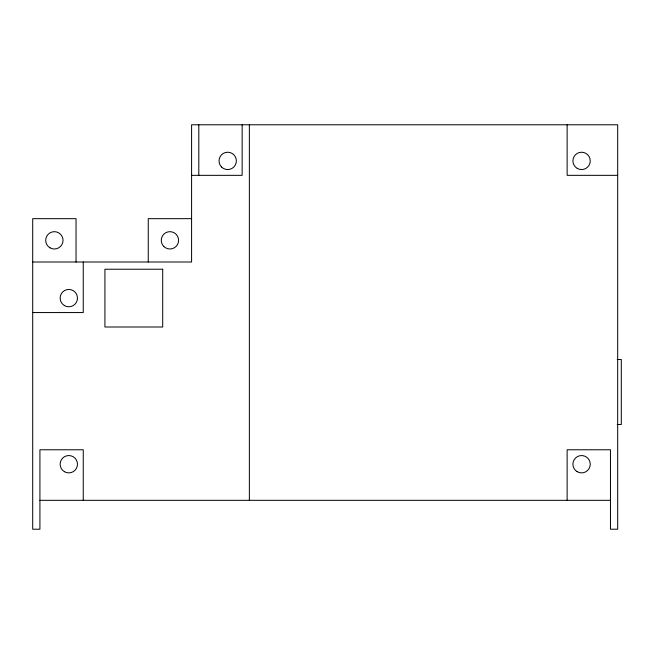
<?xml version="1.0" encoding="UTF-8"?>
<svg xmlns="http://www.w3.org/2000/svg" width="654" height="654" viewBox="0 0 654 654"><rect width="100%" height="100%" fill="white"/><g stroke="black" fill="none" stroke-linecap="round" stroke-linejoin="round"><path stroke-width="0.98" d="M191.589 175.337L242.143 175.337L242.143 124.783M617.687 175.337L567.132 175.337L567.132 124.783M191.589 218.665L148.254 218.665L148.254 262.001M32.7 262.001L191.589 262.001L191.589 124.783L617.687 124.783L617.687 529.217L610.468 529.217L610.468 449.772L567.132 449.772L567.132 500.326M32.7 312.555L83.254 312.555L83.254 262.001M617.237 359.496L621.3 359.496L621.3 424.495L617.237 424.495M39.919 500.326L610.468 500.326M249.362 124.783L249.362 500.326M198.808 124.783L198.808 175.337M83.254 500.326L83.254 449.772L39.919 449.772L39.919 529.217L32.7 529.217L32.7 218.665L76.036 218.665L76.036 262.001M162.699 269.227L104.918 269.227L104.918 327L162.699 327L162.699 269.227M221.567 167.023A8.665 8.665 0 0 0 236.069 163.132A8.665 8.665 0 0 0 225.45 152.521A8.665 8.665 0 0 0 221.567 167.023M577.098 471.64A8.665 8.665 0 0 0 590.243 464.389A8.665 8.665 0 0 0 577.392 456.631A8.665 8.665 0 0 0 577.098 471.64M577.245 168.397A8.665 8.665 0 0 0 590.243 160.892A8.665 8.665 0 0 0 577.245 153.388A8.665 8.665 0 0 0 577.245 168.397M163.794 246.46A8.665 8.665 0 0 0 178.289 242.577A8.665 8.665 0 0 0 167.677 231.966A8.665 8.665 0 0 0 163.794 246.46M50.031 247.841A8.665 8.665 0 0 0 63.029 240.337A8.665 8.665 0 0 0 50.031 232.832A8.665 8.665 0 0 0 50.031 247.841M64.476 305.614A8.665 8.665 0 0 0 77.474 298.11A8.665 8.665 0 0 0 64.476 290.605A8.665 8.665 0 0 0 64.476 305.614M64.476 471.722A8.665 8.665 0 0 0 77.474 464.217A8.665 8.665 0 0 0 64.476 456.713A8.665 8.665 0 0 0 64.476 471.722"/></g></svg>
